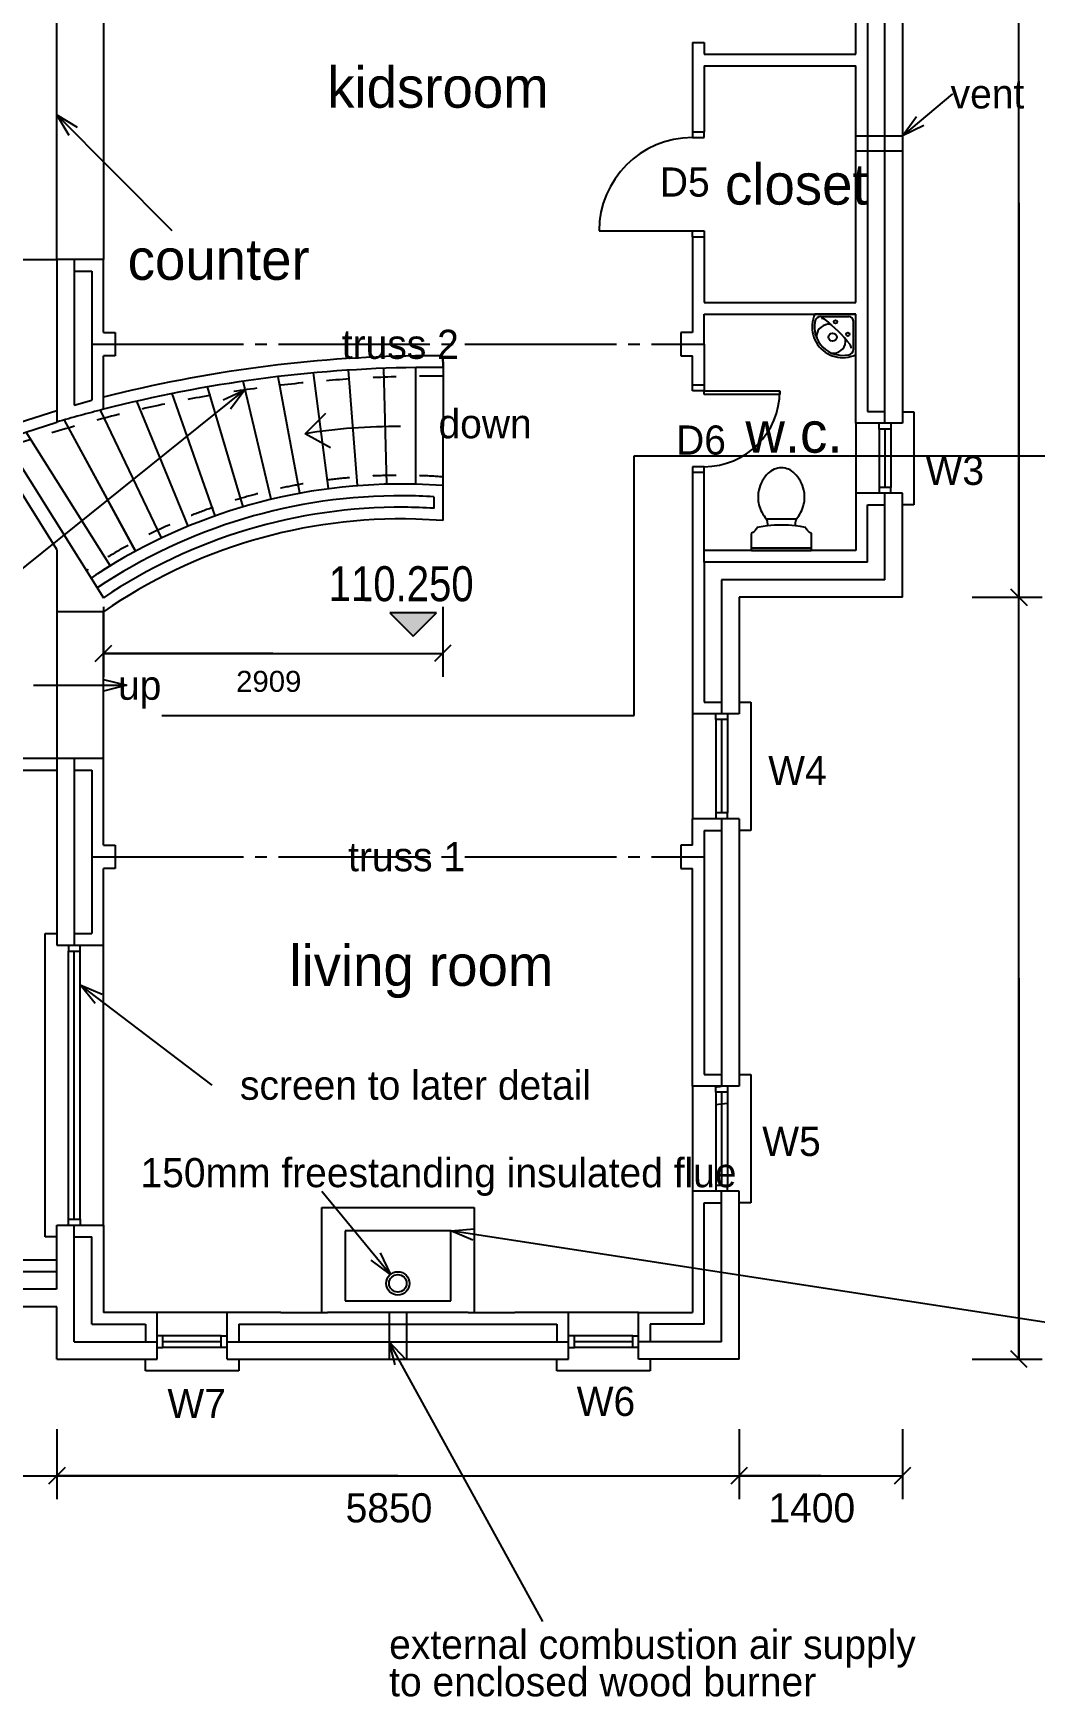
# Model space of a CAD drawing. Header units: millimetres. Extents: x -23178 to 21022, y -15251 to 18887.
# Drawn here: x 1152 to 9738, y -7604 to 6664 of the extents above; entities that cross this region are included whole.
import ezdxf

# ---------------------------------------------------------------- set-up
doc = ezdxf.new("R2010")
doc.units = ezdxf.units.MM
for name, pattern in [('BORDER', [16, 13, -1, 1, -1]), ('DOT', [16, 4, -4, 4, -4]), ('HIDDEN', [16, 2, -2, 2, -2, 2, -2, 2, -2])]:
    doc.linetypes.add(name, pattern=pattern)
for name, color, linetype, true_color in [('00_-_ELEVATIONS', 7, 'Continuous', 0xffffff), ('1', 7, 'Continuous', 0xffffff), ('NEW_GF', 7, 'Continuous', 0xffffff), ('NEW_LGF', 7, 'Continuous', 0xffffff)]:
    doc.layers.add(name, color=color, linetype=linetype, true_color=true_color)
doc.styles.add('ARIAL', font='ARIAL.TTF', dxfattribs={"height": 0.2})
doc.styles.add('ARIALN', font='ARIALN.TTF', dxfattribs={"height": 0.2})

# ---------------------------------------------------------------- blocks, each defined once
blk = doc.blocks.new('7AE7B406')
at = {"layer": '00_-_ELEVATIONS', "linetype": 'HIDDEN', "ltscale": 100}
blk.add_hatch(color=15, dxfattribs=at).paths.add_polyline_path([(781, 200), (1181, 200), (981, 0)])
at = {"layer": '00_-_ELEVATIONS', "color": 2, "linetype": 'Continuous', "ltscale": 100}
for p, q in [((781, 200), (981, 0)), ((1181, 200), (781, 200)), ((981, 0), (1181, 200))]:
    blk.add_line(p, q, dxfattribs=at)
at = {"layer": '00_-_ELEVATIONS', "color": 15, "linetype": 'HIDDEN', "ltscale": 100, "style": 'ARIALN'}
blk.add_text('110.250', height=300, rotation=359.9494, dxfattribs=at).set_placement((257, 301))
at = {"layer": '00_-_ELEVATIONS'}
blk.add_attdef('Sfb', (0, 0), '', height=1, dxfattribs=at)
blk = doc.blocks.new('34ABA738')
at = {"layer": 'NEW_GF', "color": 2, "linetype": 'Continuous', "ltscale": 100}
for p, q in [((0, 1000), (0, 100)), ((200, 950), (200, 1000)), ((300, 1000), (300, 950)), ((400, 1100), (500, 1100)), ((500, 1100), (500, 0)), ((300, 950), (200, 950)), ((250, 950), (250, 150)), ((300, 150), (200, 150)), ((200, 150), (200, 100)), ((300, 100), (300, 150)), ((500, 0), (400, 0))]:
    blk.add_line(p, q, dxfattribs=at)
at = {"layer": 'NEW_GF', "color": 1, "linetype": 'Continuous', "ltscale": 100}
for p, q in [((200, 950), (200, 150)), ((300, 950), (300, 150))]:
    blk.add_line(p, q, dxfattribs=at)
at = {"layer": 'NEW_GF'}
for tag in ['PAT_NAME', 'Group', 'Floor', 'Sfb', 'Part_Number', 'Description', 'Manufacturer', 'Quantity', 'Width', 'Width_FORMULA', 'Height', 'Symbol_Path', 'Opening_height', 'Return_type', 'TYPE', 'PREFIX', 'IDENTIFIER', 'NUMBER', 'OUTER_LEAF', 'CAVITY', 'INNER_LEAF', 'Arch_group']:
    blk.add_attdef(tag, (0, 0), '', height=1, dxfattribs=at)
blk = doc.blocks.new('0655C5DF')
at = {"layer": 'NEW_LGF', "color": 9, "linetype": 'Continuous', "ltscale": 100}
for s, p in [('D5', (10399, 10586)), ('D6', (10538, 8373)), ('W3', (12677, 8113)), ('W4', (11328, 5538)), ('W5', (11277, 2357)), ('W7', (6177, 109)), ('W6', (9686, 127))]:
    blk.add_text(s, height=250, dxfattribs=at).set_placement(p)
at = {"layer": 'NEW_LGF'}
blk.add_attdef('Sfb', (0, 0), '', height=1, dxfattribs=at)
blk = doc.blocks.new('2E713F31')
at = {"layer": 'NEW_GF', "color": 2, "linetype": 'Continuous', "ltscale": 100}
for p, q in [((0, 0), (0, 2600)), ((0, 2600), (100, 2600)), ((200, 2500), (200, 2450)), ((200, 2450), (300, 2450)), ((250, 150), (250, 2450)), ((300, 2450), (300, 2500)), ((500, 100), (500, 2500)), ((200, 100), (200, 150)), ((200, 150), (300, 150)), ((300, 150), (300, 100)), ((100, 0), (0, 0))]:
    blk.add_line(p, q, dxfattribs=at)
at = {"layer": 'NEW_GF', "color": 1, "linetype": 'Continuous', "ltscale": 100}
for p, q in [((200, 150), (200, 2450)), ((300, 150), (300, 2450))]:
    blk.add_line(p, q, dxfattribs=at)
at = {"layer": 'NEW_GF'}
for tag in ['PAT_NAME', 'Group', 'Floor', 'Sfb', 'Part_Number', 'Description', 'Manufacturer', 'Quantity', 'Width', 'Width_FORMULA', 'Height', 'Symbol_Path', 'Opening_height', 'Return_type', 'TYPE', 'PREFIX', 'IDENTIFIER', 'NUMBER', 'OUTER_LEAF', 'CAVITY', 'INNER_LEAF', 'Arch_group']:
    blk.add_attdef(tag, (0, 0), '', height=1, dxfattribs=at)
blk = doc.blocks.new('2A91B914')
at = {"layer": 'NEW_GF', "color": 4, "linetype": 'Continuous', "ltscale": 100}
for p, q in [((6360, 13300), (7635, 13300)), ((6360, 12850), (6360, 13300)), ((7635, 13300), (7635, 12900)), ((12123, 13300), (8885, 13300)), ((8885, 13300), (8885, 12900)), ((12123, 13300), (12123, 12900)), ((13610, 13300), (13023, 13300)), ((13023, 13300), (13023, 12900)), ((13610, 13300), (13610, 12359)), ((6360, 12850), (0, 12850)), ((7635, 12900), (6760, 12900)), ((6760, 11924), (6760, 12900)), ((11810, 12900), (8885, 12900)), ((11810, 12500), (11810, 12900)), ((11910, 12500), (11910, 12900)), ((11910, 12900), (12123, 12900)), ((13023, 12900), (13210, 12900)), ((13210, 12359), (13210, 12900)), ((6360, 12450), (408, 12450)), ((6360, 11924), (6360, 12450)), ((11810, 12500), (11910, 12500)), ((13610, 12359), (13210, 12359)), ((6360, 11924), (6760, 11924)), ((13610, 11759), (13210, 11759)), ((13210, 11193), (13210, 11759)), ((13610, 11759), (13610, 8028)), ((121, 11244), (517, 11304)), ((11810, 11293), (11910, 11293)), ((11810, 11293), (11810, 10528)), ((11910, 11293), (11910, 11193)), ((11910, 11193), (13210, 11193)), ((11910, 11093), (13210, 11093)), ((11910, 11093), (11910, 10528)), ((13210, 9064), (13210, 11093)), ((11810, 10528), (11910, 10528)), ((11810, 9628), (11910, 9628)), ((11810, 9628), (11810, 8805)), ((11910, 9628), (11910, 9064)), ((6360, 9433), (6360, 8037)), ((6760, 9433), (6360, 9433)), ((6760, 8805), (6760, 9433)), ((11910, 9064), (13210, 9064)), ((11910, 8964), (13210, 8964)), ((13210, 8028), (13210, 8964)), ((6760, 8805), (6860, 8805)), ((6860, 8805), (6860, 8605)), ((11810, 8805), (11710, 8805)), ((11710, 8805), (11710, 8605)), ((6760, 8147), (6760, 8605)), ((6860, 8605), (6760, 8605)), ((11710, 8605), (11810, 8605)), ((13610, 8028), (13210, 8028)), ((13610, 7428), (13210, 7428)), ((13210, 7428), (13210, 6935)), ((13610, 6535), (13610, 7428)), ((2003, 7147), (2006, 7149)), ((13210, 6935), (11910, 6935)), ((2454, 6669), (2122, 6445)), ((13610, 6535), (12210, 6535)), ((12210, 6535), (12210, 5536)), ((12210, 5536), (11810, 5536)), ((2874, 5146), (3233, 5322)), ((3314, 5153), (4260, 5153)), ((4260, 5153), (4260, 5053)), ((6360, 5153), (5164, 5153)), ((5164, 5153), (5164, 5053)), ((6760, 5153), (6360, 5153)), ((6360, 5153), (6360, 3550)), ((6760, 4410), (6760, 5153)), ((4260, 5053), (3360, 5053)), ((5164, 5053), (6360, 5053)), ((12210, 4636), (11810, 4636)), ((11810, 4410), (11810, 4636)), ((12210, 4636), (12210, 2341)), ((6760, 4410), (6860, 4410)), ((6860, 4410), (6860, 4210)), ((11810, 4410), (11710, 4410)), ((11710, 4410), (11710, 4210)), ((6760, 3550), (6760, 4210)), ((6860, 4210), (6760, 4210)), ((11710, 4210), (11810, 4210)), ((11810, 2341), (11810, 4210)), ((3785, 3976), (3405, 3852)), ((6360, 3550), (6760, 3550)), ((12210, 2341), (11810, 2341)), ((12210, 1441), (11810, 1441)), ((11810, 1441), (11810, 400)), ((12210, 0), (12210, 1441)), ((6360, 850), (6360, 1150)), ((6360, 1150), (6760, 1150)), ((6760, 1150), (6760, 400)), ((3942, 1076), (4341, 1099)), ((6360, 850), (4353, 850)), ((6360, 450), (3960, 450)), ((6360, 0), (6360, 450)), ((7221, 400), (6760, 400)), ((7221, 0), (7221, 400)), ((7821, 0), (7821, 400)), ((8282, 400), (7821, 400)), ((9888, 400), (8682, 400)), ((10749, 400), (10288, 400)), ((10749, 0), (10749, 400)), ((11349, 0), (11349, 400)), ((11349, 400), (11810, 400)), ((6360, 0), (7221, 0)), ((7821, 0), (10749, 0)), ((12210, 0), (11349, 0))]:
    blk.add_line(p, q, dxfattribs=at)
at = {"layer": 'NEW_GF', "color": 2, "linetype": 'Continuous', "ltscale": 100}
for p, q in [((6510, 13150), (7635, 13150)), ((6510, 13150), (6510, 11924)), ((7535, 13150), (7535, 13000)), ((12123, 13150), (8885, 13150)), ((8985, 13150), (8985, 13000)), ((12023, 13150), (12023, 13000)), ((13460, 13150), (13023, 13150)), ((13123, 13150), (13123, 13000)), ((13460, 12359), (13460, 13150)), ((6660, 13000), (7535, 13000)), ((6660, 13000), (6660, 12024)), ((12023, 13000), (8985, 13000)), ((13310, 13000), (13123, 13000)), ((13310, 13000), (13310, 12459)), ((2192, 12700), (151, 12700)), ((4376, 12700), (2392, 12700)), ((6360, 12700), (4576, 12700)), ((6360, 12450), (6360, 12700)), ((2192, 12550), (304, 12550)), ((4376, 12550), (2392, 12550)), ((6360, 12550), (4576, 12550)), ((13310, 12459), (13460, 12459)), ((6510, 12024), (6660, 12024)), ((13460, 8028), (13460, 11759)), ((13310, 11659), (13310, 8128)), ((13310, 11659), (13460, 11659)), ((255, 11365), (403, 11388)), ((6510, 9433), (6510, 8184)), ((6510, 9333), (6660, 9333)), ((6660, 9333), (6660, 8225)), ((6510, 8184), (6660, 8225)), ((13310, 8128), (13460, 8128)), ((13460, 6685), (13460, 7428)), ((13310, 7328), (13460, 7328)), ((13310, 6835), (13310, 7328)), ((13310, 6835), (11910, 6835)), ((11910, 6835), (11910, 5636)), ((2190, 6612), (2314, 6697)), ((13460, 6685), (12060, 6685)), ((12060, 6685), (12060, 5536)), ((11910, 5636), (12060, 5636)), ((3052, 5122), (3187, 5188)), ((6510, 5153), (6510, 3550)), ((6510, 5053), (6660, 5053)), ((6660, 5053), (6660, 3650)), ((12060, 4636), (12060, 2341)), ((11910, 4536), (12060, 4536)), ((11910, 4536), (11910, 2441)), ((3515, 3993), (3657, 4042)), ((6510, 3650), (6660, 3650)), ((11910, 2441), (12060, 2441)), ((12060, 150), (12060, 1441)), ((11910, 1341), (12060, 1341)), ((11910, 300), (11910, 1341)), ((6510, 150), (6510, 1150)), ((6510, 1050), (6660, 1050)), ((6660, 300), (6660, 1050)), ((4097, 985), (4247, 992)), ((6359, 750), (4256, 750)), ((6359, 850), (6359, 600)), ((6359, 600), (4109, 600)), ((6660, 300), (7121, 300)), ((7121, 300), (7121, 150)), ((7921, 300), (7921, 150)), ((7921, 300), (10649, 300)), ((10649, 300), (10649, 150)), ((11449, 300), (11449, 150)), ((11910, 300), (11449, 300)), ((6510, 150), (7221, 150)), ((7821, 150), (10749, 150)), ((12060, 150), (11349, 150))]:
    blk.add_line(p, q, dxfattribs=at)
at = {"layer": 'NEW_GF', "color": 4, "linetype": 'Continuous', "ltscale": 100}
for centre, radius, start, end in [((10696, 12850), 10696, 179.9982, 188.6358), ((10696, 12850), 10696, 179.9982, 188.6358), ((10696, 12850), 10296, 182.2246, 188.6358), ((10696, 12850), 10296, 182.2246, 188.6358), ((9601, -2902), 11409, 104.4192, 106.5036), ((9601, -2902), 11409, 104.4192, 106.5036), ((10696, 12850), 10296, 213.2644, 215.4241), ((10696, 12850), 10296, 213.2644, 215.4241), ((10696, 12850), 10696, 213.2644, 215.4241), ((10696, 12850), 10696, 213.2644, 215.4241), ((-6736, 450), 11096, 34.087, 35.4241), ((-6736, 450), 11096, 34.087, 35.4241), ((-6736, 450), 10696, 34.6227, 35.4241), ((-6736, 450), 10696, 34.6227, 35.4241), ((-6736, 450), 11096, 25.0749, 26.0425), ((-6736, 450), 11096, 25.0749, 26.0425), ((-6736, 450), 10696, 18.5443, 26.0425), ((-6736, 450), 10696, 18.5443, 26.0425), ((-6736, 450), 11096, 18.5274, 24.5062), ((-6736, 450), 11096, 18.5274, 24.5062), ((-6736, 450), 10696, 359.9982, 3.3536), ((-6736, 450), 10696, 359.9982, 3.3536), ((-6736, 450), 11096, 2.0641, 3.3536), ((-6736, 450), 11096, 2.0641, 3.3536)]:
    blk.add_arc(centre, radius, start, end, dxfattribs=at)
at = {"layer": 'NEW_GF', "color": 2, "linetype": 'Continuous', "ltscale": 100}
for centre, radius, start, end in [((10696, 12850), 10546, 180.8131, 188.6358), ((10696, 12850), 10546, 180.8131, 188.6358), ((10696, 12850), 10396, 181.6517, 188.0847), ((10696, 12850), 10396, 181.6517, 188.0847), ((10696, 12850), 10546, 213.2644, 215.4241), ((10696, 12850), 10546, 213.2644, 215.4241), ((10696, 12850), 10396, 213.8155, 215.4241), ((10696, 12850), 10396, 213.8155, 215.4241), ((-6736, 450), 10846, 34.087, 35.4241), ((-6736, 450), 10846, 34.087, 35.4241), ((-6736, 450), 10996, 34.6153, 35.4241), ((-6736, 450), 10996, 34.6153, 35.4241), ((-6736, 450), 10846, 18.5443, 26.0425), ((-6736, 450), 10846, 18.5443, 26.0425), ((-6736, 450), 10996, 19.0662, 25.5214), ((-6736, 450), 10996, 19.0662, 25.5214), ((-6736, 450), 10846, 0.7906, 3.3536), ((-6736, 450), 10846, 0.7906, 3.3536), ((-6736, 450), 10996, 1.5616, 2.8253), ((-6736, 450), 10996, 1.5616, 2.8253)]:
    blk.add_arc(centre, radius, start, end, dxfattribs=at)
at = {"layer": 'NEW_GF'}
blk.add_attdef('Sfb', (0, 0), '', height=1, dxfattribs=at)
blk = doc.blocks.new('054EFEA0')
at = {"layer": 'NEW_GF', "color": 9, "linetype": 'BORDER', "ltscale": 100}
for p, q in [((0, 4396), (5250, 4396)), ((0, 0), (5250, 0))]:
    blk.add_line(p, q, dxfattribs=at)
blk = doc.blocks.new('3F1EC493')
at = {"layer": 'NEW_GF', "color": 2, "linetype": 'Continuous', "ltscale": 100}
for p, q in [((0, 1000), (0, 100)), ((200, 950), (200, 1000)), ((300, 1000), (300, 950)), ((400, 1100), (500, 1100)), ((500, 1100), (500, 0)), ((300, 950), (200, 950)), ((250, 950), (250, 150)), ((300, 150), (200, 150)), ((200, 150), (200, 100)), ((300, 100), (300, 150)), ((500, 0), (400, 0))]:
    blk.add_line(p, q, dxfattribs=at)
at = {"layer": 'NEW_GF', "color": 1, "linetype": 'Continuous', "ltscale": 100}
for p, q in [((200, 950), (200, 150)), ((300, 950), (300, 150))]:
    blk.add_line(p, q, dxfattribs=at)
at = {"layer": 'NEW_GF'}
for tag in ['PAT_NAME', 'Group', 'Floor', 'Sfb', 'Part_Number', 'Description', 'Manufacturer', 'Quantity', 'Width', 'Width_FORMULA', 'Height', 'Symbol_Path', 'Opening_height', 'Return_type', 'TYPE', 'PREFIX', 'IDENTIFIER', 'NUMBER', 'OUTER_LEAF', 'CAVITY', 'INNER_LEAF', 'Arch_group']:
    blk.add_attdef(tag, (0, 0), '', height=1, dxfattribs=at)
blk = doc.blocks.new('BFBE11B0')
at = {"layer": 'NEW_GF', "color": 2, "linetype": 'Continuous', "ltscale": 100}
for p, q in [((0, 0), (0, 2491)), ((400, 2491), (400, 0))]:
    blk.add_line(p, q, dxfattribs=at)
at = {"layer": 'NEW_GF'}
blk.add_attdef('Sfb', (0, 0), '', height=1, dxfattribs=at)
blk = doc.blocks.new('E5ACA3D3')
at = {"layer": 'NEW_LGF', "color": 1, "linetype": 'DOT', "ltscale": 100}
for p, q in [((30842, 20938), (31242, 20938)), ((31242, 20938), (31242, 20808)), ((31242, 20808), (30842, 20808))]:
    blk.add_line(p, q, dxfattribs=at)
at = {"layer": 'NEW_LGF', "color": 1, "linetype": 'Continuous', "ltscale": 100}
for p, q in [((22746, 16462), (25606, 18760)), ((34139, 10505), (27370, 11546)), ((28161, 8196), (26842, 10596))]:
    blk.add_line(p, q, dxfattribs=at)
at = {"layer": 'NEW_LGF', "color": 2, "linetype": 'Continuous', "ltscale": 100}
blk.add_line((23792, 16227), (24592, 16227), dxfattribs=at)
at = {"layer": 'NEW_LGF', "color": 1, "linetype": 'HIDDEN', "ltscale": 100}
for centre, radius, start, end in [((27233, 7543), 11334, 89.6434, 108.7887), ((27233, 7543), 11334, 89.6434, 108.7887), ((26942, 13172), 4855, 85.7552, 123.7229), ((26942, 13172), 4855, 85.7552, 123.7229)]:
    blk.add_arc(centre, radius, start, end, dxfattribs=at)
at = {"layer": 'NEW_LGF', "color": 15, "linetype": 'Continuous', "ltscale": 100}
for s, p in [('external combustion air supply', (26842, 7875)), ('to enclosed wood burner', (26842, 7554))]:
    blk.add_text(s, height=250, dxfattribs=at).set_placement(p)
at = {"layer": 'NEW_LGF'}
blk.add_attdef('Sfb', (0, 0), '', height=1, dxfattribs=at)
blk = doc.blocks.new('C8006167')
at = {"layer": 'NEW_GF', "color": 2, "linetype": 'Continuous', "ltscale": 100}
for p, q in [((22335, 7935), (22335, 14700)), ((22335, 11318), (22335, 14700)), ((22335, 11318), (22335, 7935)), ((21935, 7935), (22535, 7935)), ((21935, 7935), (22535, 7935)), ((22335, 1400), (22335, 7935)), ((22335, 4668), (22335, 7935)), ((22335, 4668), (22335, 1400)), ((21935, 1400), (22535, 1400)), ((14085, 800), (14085, 200)), ((14085, 800), (14085, 200)), ((19935, 800), (19935, 200)), ((19935, 800), (19935, 200)), ((21335, 800), (21335, 200)), ((11685, 400), (14085, 400)), ((12885, 400), (14085, 400)), ((17010, 400), (14085, 400)), ((14085, 400), (19935, 400)), ((17010, 400), (19935, 400)), ((20635, 400), (19935, 400)), ((19935, 400), (21335, 400)), ((20635, 400), (21335, 400))]:
    blk.add_line(p, q, dxfattribs=at)
at = {"layer": 'NEW_GF', "color": 4, "linetype": 'Continuous', "ltscale": 100}
for p, q in [((22264, 8006), (22406, 7864)), ((22406, 7864), (22264, 8006)), ((22406, 1329), (22264, 1471)), ((14156, 471), (14014, 329)), ((20006, 471), (19864, 329)), ((21406, 471), (21264, 329))]:
    blk.add_line(p, q, dxfattribs=at)
at = {"layer": 'NEW_GF', "color": 3, "linetype": 'Continuous', "ltscale": 100}
for s, p in [('5850', (16562, 0)), ('1400', (20187, 0))]:
    blk.add_text(s, height=250, dxfattribs=at).set_placement(p)
at = {"layer": 'NEW_GF'}
blk.add_attdef('Sfb', (0, 0), '', height=1, dxfattribs=at)
blk = doc.blocks.new('ANGLO2')
at = {"layer": 'NEW_GF', "color": 1, "linetype": 'Continuous', "ltscale": 100}
for p, q in [((1, 286), (0, 263)), ((4, 309), (1, 286)), ((9, 331), (4, 309)), ((16, 353), (9, 331)), ((24, 374), (16, 353)), ((374, 374), (24, 374)), ((74, 354), (314, 354)), ((354, 74), (354, 314)), ((374, 24), (374, 374)), ((0, 263), (1, 240)), ((1, 240), (4, 217)), ((4, 217), (9, 195)), ((9, 195), (16, 173)), ((16, 173), (25, 152)), ((25, 152), (35, 132)), ((35, 132), (48, 112)), ((48, 112), (62, 94)), ((62, 94), (77, 77)), ((77, 77), (94, 62)), ((94, 62), (112, 48)), ((112, 48), (132, 35)), ((132, 35), (152, 25)), ((152, 25), (173, 16)), ((173, 16), (195, 9)), ((195, 9), (217, 4)), ((217, 4), (240, 1)), ((240, 1), (263, 0)), ((263, 0), (286, 1)), ((286, 1), (309, 4)), ((309, 4), (331, 9)), ((331, 9), (353, 16)), ((353, 16), (374, 24))]:
    blk.add_line(p, q, dxfattribs=at)
for centre, radius in [((201, 307), 15), ((176, 176), 35), ((307, 201), 15)]:
    blk.add_circle(centre, radius, dxfattribs=at)
for centre, radius, start, end in [((264, 264), 244, 167.9472, 282.0555), ((264, 264), 244, 167.9472, 282.0555), ((74, 304), 50, 90, 167.9538), ((74, 304), 50, 90, 167.9538), ((146, 181), 107, 95.951, 187.3592), ((146, 181), 107, 95.951, 187.3592), ((89, 295), 40, 51.1547, 100.6711), ((89, 295), 40, 51.1547, 100.6711), ((-770, -770), 1408, 38.8646, 51.1373), ((-770, -770), 1408, 38.8646, 51.1373), ((140, 238), 50, 47.9117, 95.962), ((140, 238), 50, 47.9117, 95.962), ((201, 307), 15, 0, 0), ((314, 314), 40, 0, 90), ((314, 314), 40, 0, 90), ((176, 176), 35, 0, 0), ((238, 140), 50, 354.0379, 42.0882), ((238, 140), 50, 354.0379, 42.0882), ((307, 201), 15, 0, 0), ((181, 146), 107, 262.6408, 354.0636), ((181, 146), 107, 262.6408, 354.0636), ((304, 74), 50, 282.0462, 0), ((304, 74), 50, 282.0462, 0), ((295, 89), 40, 349.329, 38.9102), ((295, 89), 40, 349.329, 38.9102)]:
    blk.add_arc(centre, radius, start, end, dxfattribs=at)
at = {"layer": 'NEW_GF'}
for tag in ['PAT_NAME', 'Sfb', 'Part_Number', 'Quantity', 'Symbol_Description']:
    blk.add_attdef(tag, (0, 0), '', height=1, dxfattribs=at)
blk = doc.blocks.new('15230a2t')
at = {"layer": 'NEW_GF', "color": 1, "linetype": 'Continuous', "ltscale": 100}
for p, q in [((85, 578), (77, 559)), ((94, 597), (85, 578)), ((105, 614), (94, 597)), ((117, 631), (105, 614)), ((131, 649), (117, 631)), ((146, 665), (131, 649)), ((156, 673), (146, 665)), ((168, 682), (156, 673)), ((181, 691), (168, 682)), ((197, 698), (181, 691)), ((211, 703), (197, 698)), ((227, 707), (211, 703)), ((241, 709), (227, 707)), ((257, 710), (241, 709)), ((273, 709), (257, 710)), ((289, 707), (273, 709)), ((304, 703), (289, 707)), ((319, 698), (304, 703)), ((332, 692), (319, 698)), ((345, 684), (332, 692)), ((358, 674), (345, 684)), ((370, 663), (358, 674)), ((385, 648), (370, 663)), ((398, 631), (385, 648)), ((411, 613), (398, 631)), ((421, 597), (411, 613)), ((430, 578), (421, 597)), ((439, 559), (430, 578)), ((59, 492), (58, 478)), ((58, 478), (58, 465)), ((58, 465), (58, 452)), ((58, 452), (59, 437)), ((62, 506), (59, 492)), ((59, 437), (60, 424)), ((64, 519), (62, 506)), ((70, 539), (64, 519)), ((77, 559), (70, 539)), ((445, 539), (439, 559)), ((451, 519), (445, 539)), ((453, 507), (451, 519)), ((456, 492), (453, 507)), ((455, 424), (457, 438)), ((457, 480), (456, 492)), ((457, 466), (457, 480)), ((457, 452), (457, 466)), ((457, 438), (457, 452)), ((60, 424), (62, 410)), ((62, 410), (66, 394)), ((66, 394), (71, 376)), ((71, 376), (76, 361)), ((76, 361), (83, 345)), ((83, 345), (91, 329)), ((91, 329), (99, 314)), ((99, 314), (109, 298)), ((109, 298), (119, 285)), ((396, 285), (407, 300)), ((407, 300), (416, 314)), ((416, 314), (424, 329)), ((424, 329), (432, 344)), ((432, 344), (439, 362)), ((439, 362), (445, 378)), ((445, 378), (449, 393)), ((449, 393), (453, 410)), ((453, 410), (455, 424)), ((1, 150), (0, 148)), ((0, 148), (0, 147)), ((0, 147), (0, 5)), ((3, 151), (1, 150)), ((14, 157), (3, 151)), ((25, 165), (14, 157)), ((33, 174), (25, 165)), ((41, 185), (33, 174)), ((47, 197), (41, 185)), ((49, 200), (47, 199)), ((47, 199), (47, 197)), ((50, 200), (49, 200)), ((118, 211), (50, 200)), ((138, 213), (118, 211)), ((119, 285), (126, 275)), ((126, 275), (131, 264)), ((387, 270), (128, 270)), ((131, 264), (135, 252)), ((135, 252), (137, 242)), ((137, 242), (138, 230)), ((138, 230), (138, 213)), ((378, 241), (381, 254)), ((378, 229), (378, 241)), ((378, 213), (378, 229)), ((423, 207), (378, 213)), ((381, 254), (384, 265)), ((384, 265), (390, 276)), ((390, 276), (396, 285)), ((465, 200), (423, 207)), ((466, 200), (465, 200)), ((467, 199), (466, 200)), ((468, 197), (467, 199)), ((474, 185), (468, 197)), ((482, 174), (474, 185)), ((490, 165), (482, 174)), ((500, 157), (490, 165)), ((513, 151), (500, 157)), ((514, 150), (513, 151)), ((515, 149), (514, 150)), ((515, 146), (515, 149)), ((515, 5), (515, 146)), ((0, 5), (0, 5)), ((0, 5), (0, 4)), ((0, 4), (0, 4)), ((0, 4), (0, 3)), ((0, 3), (0, 3)), ((0, 3), (1, 3)), ((1, 3), (1, 2)), ((1, 2), (1, 2)), ((1, 2), (1, 1)), ((1, 1), (2, 1)), ((2, 1), (2, 1)), ((2, 1), (3, 1)), ((3, 1), (3, 0)), ((3, 0), (3, 0)), ((3, 0), (4, 0)), ((4, 0), (4, 0)), ((4, 0), (5, 0)), ((5, 0), (5, 0)), ((5, 0), (510, 0)), ((506, 20), (8, 20)), ((510, 0), (510, 0)), ((510, 0), (511, 0)), ((511, 0), (511, 0)), ((511, 0), (512, 0)), ((512, 0), (512, 1)), ((512, 1), (513, 1)), ((512, 0), (512, 0)), ((513, 1), (513, 1)), ((513, 1), (514, 1)), ((514, 2), (514, 3)), ((514, 3), (515, 3)), ((514, 1), (514, 2)), ((514, 2), (514, 2)), ((515, 4), (515, 5)), ((515, 5), (515, 5)), ((515, 3), (515, 4)), ((515, 4), (515, 4)), ((515, 3), (515, 3))]:
    blk.add_line(p, q, dxfattribs=at)
blk.add_arc((258, -879), 1099, 83.7323, 96.2677, dxfattribs=at)
blk.add_arc((258, -879), 1099, 83.7323, 96.2677, dxfattribs=at)
at = {"layer": 'NEW_GF'}
for tag in ['PAT_NAME', 'Group', 'Part_Number', 'Description', 'Manufacturer', 'Symbol_Description']:
    blk.add_attdef(tag, (0, 0), '', height=1, dxfattribs=at)
blk = doc.blocks.new('398202AD')
at = {"layer": '1', "color": 2, "linetype": 'DOT', "ltscale": 100}
for p, q in [((0, 9642), (0, 9242)), ((150, 9642), (150, 9242))]:
    blk.add_line(p, q, dxfattribs=at)
blk = doc.blocks.new('3F5427AB')
at = {"layer": 'NEW_GF', "color": 2, "linetype": 'Continuous', "ltscale": 100}
for p, q in [((400, 800), (500, 800)), ((500, 800), (500, 0)), ((0, 700), (0, 100)), ((200, 650), (200, 700)), ((300, 650), (200, 650)), ((250, 650), (250, 150)), ((300, 700), (300, 650)), ((300, 150), (200, 150)), ((200, 150), (200, 100)), ((300, 100), (300, 150)), ((500, 0), (400, 0))]:
    blk.add_line(p, q, dxfattribs=at)
at = {"layer": 'NEW_GF', "color": 1, "linetype": 'Continuous', "ltscale": 100}
for p, q in [((200, 650), (200, 150)), ((300, 650), (300, 150))]:
    blk.add_line(p, q, dxfattribs=at)
at = {"layer": 'NEW_GF'}
for tag in ['PAT_NAME', 'Group', 'Floor', 'Sfb', 'Part_Number', 'Description', 'Manufacturer', 'Quantity', 'Width', 'Width_FORMULA', 'Height', 'Symbol_Path', 'Opening_height', 'Return_type', 'TYPE', 'PREFIX', 'IDENTIFIER', 'NUMBER', 'OUTER_LEAF', 'CAVITY', 'INNER_LEAF', 'Arch_group']:
    blk.add_attdef(tag, (0, 0), '', height=1, dxfattribs=at)
blk = doc.blocks.new('2E2B626B')
at = {"layer": 'NEW_GF', "color": 2, "linetype": 'Continuous', "ltscale": 100}
for p, q in [((800, 900), (800, 850)), ((900, 850), (900, 900)), ((800, 850), (900, 850)), ((800, 0), (800, 50)), ((800, 50), (900, 50)), ((900, 50), (900, 0))]:
    blk.add_line(p, q, dxfattribs=at)
at = {"layer": 'NEW_GF', "color": 4, "linetype": 'Continuous', "ltscale": 100}
blk.add_line((0, 50), (800, 50), dxfattribs=at)
at = {"layer": 'NEW_GF', "color": 2, "linetype": 'Continuous', "ltscale": 100}
blk.add_arc((800, 50), 800, 90, 180, dxfattribs=at)
blk.add_arc((800, 50), 800, 90, 180, dxfattribs=at)
at = {"layer": 'NEW_GF'}
for tag in ['PAT_NAME', 'Group', 'Floor', 'Sfb', 'Part_Number', 'Description', 'Manufacturer', 'Quantity', 'Width', 'Width_FORMULA', 'Height', 'Symbol_Path', 'Opening_height', 'Ht1', 'Return_type', 'TYPE', 'PREFIX', 'IDENTIFIER', 'SOLID_PEN', 'OUTER_LEAF', 'CAVITY', 'INNER_LEAF', 'CAVITY_PEN', 'REVEAL', 'GABLE_ANG', 'GABLE_LEN', 'Arch_group']:
    blk.add_attdef(tag, (0, 0), '', height=1, dxfattribs=at)
blk = doc.blocks.new('B4FA7057')
at = {"layer": 'NEW_GF', "color": 1, "linetype": 'Continuous', "ltscale": 100}
for p, q in [((22607, 11478), (22177, 11118)), ((15916, 10303), (14927, 11298)), ((18239, 9131), (18236, 8118)), ((16261, 2975), (15127, 3836)), ((17199, 2066), (17788, 1352))]:
    blk.add_line(p, q, dxfattribs=at)
at = {"layer": 'NEW_GF', "color": 4, "linetype": 'Continuous', "ltscale": 100}
blk.add_line((20477, 9330), (20477, 9589), dxfattribs=at)
at = {"layer": 'NEW_GF', "color": 2, "linetype": 'Continuous', "ltscale": 100}
for p, q in [((18236, 9231), (18239, 9131)), ((18239, 9131), (18236, 9231)), ((18236, 8118), (18006, 8130)), ((18161, 8023), (18161, 7923)), ((18236, 8118), (18236, 7818)), ((18236, 8018), (18236, 7918)), ((18236, 7818), (18006, 7830))]:
    blk.add_line(p, q, dxfattribs=at)
at = {"layer": 'NEW_GF', "color": 1, "linetype": 'Continuous', "ltscale": 100}
blk.add_circle((17852, 1275), 75, dxfattribs=at)
at = {"layer": 'NEW_GF', "color": 2, "linetype": 'Continuous', "ltscale": 100}
for centre, radius, start, end in [((18168, -2277), 11509, 89.6624, 90.8155), ((18168, -2277), 11509, 89.6624, 90.8155), ((18168, -2277), 11409, 89.6446, 90.8145), ((18168, -2277), 11409, 89.6446, 90.8145), ((17877, 3351), 4680, 86.5192, 89.643), ((17877, 3351), 4680, 86.5192, 89.643), ((17878, 3352), 4580, 86.4583, 89.6503), ((17878, 3352), 4580, 86.4583, 89.6503)]:
    blk.add_arc(centre, radius, start, end, dxfattribs=at)
at = {"layer": 'NEW_GF', "color": 1, "linetype": 'Continuous', "ltscale": 100}
blk.add_arc((17852, 1275), 75, 0, 0, dxfattribs=at)
at = {"layer": 'NEW_GF', "color": 15, "linetype": 'Continuous', "ltscale": 100}
for s, height, p in [('kidsroom', 350, (17246, 11359)), ('vent', 250, (22591, 11353)), ('closet', 350, (20657, 10528)), ('counter', 350, (15535, 9883)), ('truss 2', 250, (17371, 9205)), ('down', 250, (18200, 8524)), ('w.c.', 350, (20832, 8400)), ('up', 250, (15452, 6281)), ('truss 1', 250, (17425, 4810)), ('living room', 350, (16922, 3827)), ('screen to later detail', 250, (16498, 2850)), ('150mm freestanding insulated flue', 250, (15645, 2100))]:
    blk.add_text(s, height=height, dxfattribs=at).set_placement(p)
blk = doc.blocks.new('1263FEBB')
at = {"layer": 'NEW_GF', "color": 3, "linetype": 'Continuous', "ltscale": 100}
blk.add_arc((760, -4682), 4743, 89.3012, 99.2228, dxfattribs=at)
blk.add_arc((760, -4682), 4743, 89.3012, 99.2228, dxfattribs=at)
blk = doc.blocks.new('316456DA')
at = {"layer": 'NEW_GF', "color": 1, "linetype": 'Continuous', "ltscale": 100}
for p, q in [((20558, 0), (20558, 2225)), ((20558, 2225), (26108, 2225)), ((16508, 0), (20558, 0))]:
    blk.add_line(p, q, dxfattribs=at)
at = {"layer": 'NEW_GF'}
blk.add_attdef('Sfb', (0, 0), '', height=1, dxfattribs=at)
blk = doc.blocks.new('0A195876')
at = {"layer": 'NEW_GF', "color": 2, "linetype": 'Continuous', "ltscale": 100}
for p, q in [((700, 500), (100, 500)), ((150, 300), (100, 300)), ((150, 200), (150, 300)), ((650, 200), (650, 300)), ((650, 300), (700, 300)), ((100, 200), (150, 200)), ((650, 250), (150, 250)), ((700, 200), (650, 200)), ((0, 0), (0, 100)), ((800, 100), (800, 0)), ((800, 0), (0, 0))]:
    blk.add_line(p, q, dxfattribs=at)
at = {"layer": 'NEW_GF', "color": 1, "linetype": 'Continuous', "ltscale": 100}
for p, q in [((650, 300), (150, 300)), ((650, 200), (150, 200))]:
    blk.add_line(p, q, dxfattribs=at)
at = {"layer": 'NEW_GF'}
for tag in ['PAT_NAME', 'Group', 'Floor', 'Sfb', 'Part_Number', 'Description', 'Manufacturer', 'Quantity', 'Width', 'Width_FORMULA', 'Height', 'Symbol_Path', 'Opening_height', 'Return_type', 'TYPE', 'PREFIX', 'IDENTIFIER', 'NUMBER', 'OUTER_LEAF', 'CAVITY', 'INNER_LEAF', 'Arch_group']:
    blk.add_attdef(tag, (0, 0), '', height=1, dxfattribs=at)
blk = doc.blocks.new('A3BB07DA')
at = {"layer": 'NEW_GF', "color": 2, "linetype": 'Continuous', "ltscale": 100}
for p, q in [((906, 600), (0, 600)), ((0, 600), (0, 0)), ((906, 0), (906, 600)), ((0, 0), (906, 0))]:
    blk.add_line(p, q, dxfattribs=at)
blk.add_circle((453, 150), 100, dxfattribs=at)
blk.add_arc((453, 150), 100, 0, 0, dxfattribs=at)
at = {"layer": 'NEW_GF'}
blk.add_attdef('Sfb', (0, 0), '', height=1, dxfattribs=at)
blk = doc.blocks.new('D232D478')
at = {"layer": 'NEW_GF', "color": 3, "linetype": 'Continuous', "ltscale": 100}
for p, q in [((0, 121), (177, 297)), ((219, 0), (0, 121))]:
    blk.add_line(p, q, dxfattribs=at)
blk = doc.blocks.new('BC88C677')
at = {"layer": 'NEW_GF', "color": 1, "linetype": 'Continuous', "ltscale": 100}
for p, q in [((2330, 2314), (2201, 3306)), ((2579, 2340), (2502, 3330)), ((2829, 2352), (2804, 3345)), ((3079, 2352), (3079, 3353)), ((1597, 2159), (1294, 3186)), ((1839, 2223), (1597, 3235)), ((2083, 2275), (1899, 3274)), ((683, 3063), (1125, 1992)), ((1359, 2082), (989, 3129)), ((897, 1891), (375, 2988)), ((674, 1777), (100, 2838))]:
    blk.add_line(p, q, dxfattribs=at)
at = {"layer": 'NEW_GF', "color": 2, "linetype": 'Continuous', "ltscale": 100}
for p, q in [((400, 1257), (0, 1257)), ((0, 1257), (0, 0)), ((400, 0), (400, 1257))]:
    blk.add_line(p, q, dxfattribs=at)
for centre, radius, start, end in [((3241, -8055), 11509, 90.8155, 104.2913), ((3241, -8055), 11509, 90.8155, 104.2913), ((3241, -8055), 11409, 90.8145, 104.4192), ((3241, -8055), 11409, 90.8145, 104.4192), ((2950, -2427), 4780, 88.4517, 122.9431), ((2950, -2427), 4780, 88.4517, 122.9431), ((2950, -2427), 4680, 89.643, 123.7884), ((2950, -2427), 4680, 89.643, 123.7884), ((2951, -2426), 4580, 89.6503, 123.8416), ((2951, -2426), 4580, 89.6503, 123.8416), ((2951, -2426), 4480, 88.348, 124.7035), ((2951, -2426), 4480, 88.348, 124.7035)]:
    blk.add_arc(centre, radius, start, end, dxfattribs=at)
at = {"layer": 'NEW_GF'}
blk.add_attdef('Sfb', (0, 0), '', height=1, dxfattribs=at)
blk = doc.blocks.new('481800DA')
at = {"layer": 'NEW_GF', "color": 2, "linetype": 'Continuous', "ltscale": 100}
for p, q in [((700, 500), (100, 500)), ((150, 300), (100, 300)), ((150, 200), (150, 300)), ((650, 200), (650, 300)), ((650, 300), (700, 300)), ((100, 200), (150, 200)), ((650, 250), (150, 250)), ((700, 200), (650, 200)), ((0, 0), (0, 100)), ((800, 100), (800, 0)), ((800, 0), (0, 0))]:
    blk.add_line(p, q, dxfattribs=at)
at = {"layer": 'NEW_GF', "color": 1, "linetype": 'Continuous', "ltscale": 100}
for p, q in [((650, 300), (150, 300)), ((650, 200), (150, 200))]:
    blk.add_line(p, q, dxfattribs=at)
at = {"layer": 'NEW_GF'}
for tag in ['PAT_NAME', 'Group', 'Floor', 'Sfb', 'Part_Number', 'Description', 'Manufacturer', 'Quantity', 'Width', 'Width_FORMULA', 'Height', 'Symbol_Path', 'Opening_height', 'Return_type', 'TYPE', 'PREFIX', 'IDENTIFIER', 'NUMBER', 'OUTER_LEAF', 'CAVITY', 'INNER_LEAF', 'Arch_group']:
    blk.add_attdef(tag, (0, 0), '', height=1, dxfattribs=at)
blk = doc.blocks.new('11818E23')
at = {"layer": 'NEW_LGF', "color": 2, "linetype": 'Continuous', "ltscale": 100}
for p, q in [((0, 100), (200, 50)), ((200, 50), (0, 0))]:
    blk.add_line(p, q, dxfattribs=at)
at = {"layer": 'NEW_LGF'}
blk.add_attdef('Sfb', (0, 0), '', height=1, dxfattribs=at)
blk = doc.blocks.new('21F32D17')
at = {"layer": '1', "color": 2, "linetype": 'Continuous', "ltscale": 100}
for p, q in [((0, 3897), (600, 3897)), ((0, 3356), (0, 2410)), ((0, 2410), (600, 2600)), ((150, 2356), (600, 2500)), ((0, 2410), (0, 2410)), ((0, 2370), (0, 2410)), ((600, 1409), (0, 2370)), ((150, 2356), (1000, 994)), ((120, 2103), (121, 2101)), ((600, 1409), (600, 873))]:
    blk.add_line(p, q, dxfattribs=at)
at = {"layer": '1', "color": 4, "linetype": 'Continuous', "ltscale": 100}
for p, q in [((6150, 3169), (6150, 2819)), ((6050, 2819), (6050, 3069)), ((6150, 2819), (6050, 2819)), ((6150, 2069), (6050, 2069)), ((6050, 2069), (6050, 0)), ((6150, 1299), (6150, 2069))]:
    blk.add_line(p, q, dxfattribs=at)
at = {"layer": '1', "color": 1, "linetype": 'Continuous', "ltscale": 100}
for p, q in [((665, 2519), (1274, 1394)), ((334, 2418), (1057, 1269))]:
    blk.add_line(p, q, dxfattribs=at)
at = {"layer": '1', "color": 2, "linetype": 'Continuous', "ltscale": 100}
blk.add_arc((3550, -2810), 4780, 121.4259, 123.7504, dxfattribs=at)
blk.add_arc((3550, -2810), 4780, 121.4259, 123.7504, dxfattribs=at)
blk = doc.blocks.new('4294FA8E')
at = {"layer": '1', "color": 2, "linetype": 'Continuous', "ltscale": 100}
for p, q in [((0, 730), (0, 130)), ((2909, 730), (2909, 130)), ((1454, 330), (0, 330)), ((0, 330), (2909, 330)), ((1454, 330), (2909, 330))]:
    blk.add_line(p, q, dxfattribs=at)
at = {"layer": '1', "color": 4, "linetype": 'Continuous', "ltscale": 100}
for p, q in [((-71, 259), (71, 401)), ((2979, 401), (2838, 259))]:
    blk.add_line(p, q, dxfattribs=at)
at = {"layer": '1', "color": 3, "linetype": 'Continuous', "ltscale": 100, "style": 'ARIAL'}
blk.add_text('2909', height=180, dxfattribs=at).set_placement((1138, 0))
blk = doc.blocks.new('769D7A17')
at = {"layer": '1', "color": 3, "linetype": 'Continuous', "ltscale": 100}
for p, q in [((0, 700), (0, 750)), ((100, 750), (100, 700)), ((100, 700), (0, 700)), ((100, 50), (0, 50)), ((0, 50), (0, 0)), ((100, 0), (100, 50))]:
    blk.add_line(p, q, dxfattribs=at)
at = {"layer": '1', "color": 2, "linetype": 'Continuous', "ltscale": 100}
for p, q in [((100, 700), (750, 700)), ((100, 668), (100, 700)), ((750, 668), (100, 668)), ((750, 700), (750, 668))]:
    blk.add_line(p, q, dxfattribs=at)
at = {"layer": '1', "color": 1, "linetype": 'Continuous', "ltscale": 100}
blk.add_arc((100, 700), 650, 270, 0, dxfattribs=at)
blk.add_arc((100, 700), 650, 270, 0, dxfattribs=at)
at = {"layer": '1'}
for tag in ['PAT_NAME', 'Floor', 'Part_Number', 'Description', 'Manufacturer', 'Quantity', 'Width', 'Width_FORMULA', 'Symbol_Path', 'Opening_height', 'TYPE', 'Arch_group', 'Group', 'Sfb', 'Height', 'PREFIX', 'IDENTIFIER', 'SOLID_PEN', 'CAVITY_PEN', 'OUTER_LEAF', 'CAVITY', 'INNER_LEAF', 'REVEAL', 'GABLE_ANG', 'GABLE_LEN', 'Return_type']:
    blk.add_attdef(tag, (0, 0), '', height=1, dxfattribs=at)
blk = doc.blocks.new('6581C459')
at = {"layer": '1', "color": 1, "linetype": 'Continuous', "ltscale": 100}
for p, q in [((350, 0), (350, 900)), ((350, 900), (1656, 900)), ((1656, 900), (1656, 0))]:
    blk.add_line(p, q, dxfattribs=at)
at = {"layer": '1', "color": 4, "linetype": 'Continuous', "ltscale": 100}
for p, q in [((0, 0), (400, 0)), ((1606, 0), (2006, 0))]:
    blk.add_line(p, q, dxfattribs=at)
blk = doc.blocks.new('A0D79F75')
at = {"layer": 'NEW_GF', "color": 2, "linetype": 'Continuous', "ltscale": 100}
blk.add_arc((10746, 10665), 10596, 277.1235, 277.3961, dxfattribs=at)
blk.add_arc((10746, 10665), 10596, 277.1235, 277.3961, dxfattribs=at)
at = {"layer": 'NEW_GF', "color": 1, "linetype": 'Continuous', "ltscale": 100}
blk.add_arc((10746, 10665), 10746, 277.0236, 277.5611, dxfattribs=at)
blk.add_arc((10746, 10665), 10746, 277.0236, 277.5611, dxfattribs=at)
blk = doc.blocks.new('449DE079')
at = {"layer": 'NEW_GF', "color": 2, "linetype": 'Continuous', "ltscale": 100}
for p, q in [((106, 0), (0, 177)), ((0, 177), (176, 71))]:
    blk.add_line(p, q, dxfattribs=at)
blk = doc.blocks.new('7F2258D6')
at = {"layer": 'NEW_GF', "color": 2, "linetype": 'Continuous', "ltscale": 100}
for p, q in [((0, 80), (205, 99)), ((190, 0), (0, 80))]:
    blk.add_line(p, q, dxfattribs=at)
blk = doc.blocks.new('EFC71F6E')
at = {"layer": 'NEW_GF', "color": 2, "linetype": 'Continuous', "ltscale": 100}
blk.add_line((3, 0), (0, 1), dxfattribs=at)
blk = doc.blocks.new('431995AD')
at = {"layer": 'NEW_GF', "color": 2, "linetype": 'Continuous', "ltscale": 100}
for p, q in [((0, 0), (121, 167)), ((185, 90), (0, 0))]:
    blk.add_line(p, q, dxfattribs=at)
blk = doc.blocks.new('C88255F0')
at = {"layer": 'NEW_GF', "color": 2, "linetype": 'Continuous', "ltscale": 100}
for p, q in [((52, 0), (0, 199)), ((0, 199), (140, 48))]:
    blk.add_line(p, q, dxfattribs=at)
blk = doc.blocks.new('E7091BC2')
at = {"layer": 'NEW_GF', "color": 2, "linetype": 'Continuous', "ltscale": 100}
for p, q in [((77, 186), (166, 0)), ((166, 0), (0, 122))]:
    blk.add_line(p, q, dxfattribs=at)
blk = doc.blocks.new('C13F8791')
at = {"layer": 'NEW_LGF', "color": 2, "linetype": 'Continuous', "ltscale": 100}
for p, q in [((0, 78), (187, 164)), ((187, 164), (63, 0))]:
    blk.add_line(p, q, dxfattribs=at)
at = {"layer": 'NEW_LGF'}
blk.add_attdef('Sfb', (0, 0), '', height=1, dxfattribs=at)
blk = doc.blocks.new('983AE7CB')
at = {"layer": 'NEW_GF', "color": 2, "linetype": 'Continuous', "ltscale": 100}
for p, q in [((129, 0), (0, 161)), ((0, 161), (190, 80))]:
    blk.add_line(p, q, dxfattribs=at)
blk = doc.blocks.new('769D7A1700000')
at = {"layer": '1', "color": 3, "linetype": 'Continuous', "ltscale": 100}
for p, q in [((0, 700), (0, 750)), ((100, 750), (100, 700)), ((100, 700), (0, 700)), ((100, 50), (0, 50)), ((0, 50), (0, 0)), ((100, 0), (100, 50))]:
    blk.add_line(p, q, dxfattribs=at)
at = {"layer": '1', "color": 2, "linetype": 'Continuous', "ltscale": 100}
for p, q in [((100, 700), (750, 700)), ((100, 668), (100, 700)), ((750, 668), (100, 668)), ((750, 700), (750, 668))]:
    blk.add_line(p, q, dxfattribs=at)
at = {"layer": '1', "color": 1, "linetype": 'Continuous', "ltscale": 100}
blk.add_arc((100, 700), 650, 270, 0, dxfattribs=at)
blk.add_arc((100, 700), 650, 270, 0, dxfattribs=at)
at = {"layer": '1'}
for tag in ['PAT_NAME', 'Floor', 'Part_Number', 'Description', 'Manufacturer', 'Quantity', 'Width', 'Width_FORMULA', 'Symbol_Path', 'Opening_height', 'TYPE', 'Arch_group', 'Group', 'Sfb', 'Height', 'PREFIX', 'IDENTIFIER', 'SOLID_PEN', 'CAVITY_PEN', 'OUTER_LEAF', 'CAVITY', 'INNER_LEAF', 'REVEAL', 'GABLE_ANG', 'GABLE_LEN', 'Return_type']:
    blk.add_attdef(tag, (0, 0), '', height=1, dxfattribs=at)
blk = doc.blocks.new('ANGLO200001')
at = {"layer": 'NEW_GF', "color": 1, "linetype": 'Continuous', "ltscale": 100}
for p, q in [((1, 286), (0, 263)), ((4, 309), (1, 286)), ((9, 331), (4, 309)), ((16, 353), (9, 331)), ((24, 374), (16, 353)), ((374, 374), (24, 374)), ((74, 354), (314, 354)), ((354, 74), (354, 314)), ((374, 24), (374, 374)), ((0, 263), (1, 240)), ((1, 240), (4, 217)), ((4, 217), (9, 195)), ((9, 195), (16, 173)), ((16, 173), (25, 152)), ((25, 152), (35, 132)), ((35, 132), (48, 112)), ((48, 112), (62, 94)), ((62, 94), (77, 77)), ((77, 77), (94, 62)), ((94, 62), (112, 48)), ((112, 48), (132, 35)), ((132, 35), (152, 25)), ((152, 25), (173, 16)), ((173, 16), (195, 9)), ((195, 9), (217, 4)), ((217, 4), (240, 1)), ((240, 1), (263, 0)), ((263, 0), (286, 1)), ((286, 1), (309, 4)), ((309, 4), (331, 9)), ((331, 9), (353, 16)), ((353, 16), (374, 24))]:
    blk.add_line(p, q, dxfattribs=at)
for centre, radius in [((201, 307), 15), ((176, 176), 35), ((307, 201), 15)]:
    blk.add_circle(centre, radius, dxfattribs=at)
for centre, radius, start, end in [((264, 264), 244, 167.9472, 282.0555), ((264, 264), 244, 167.9472, 282.0555), ((74, 304), 50, 90, 167.9538), ((74, 304), 50, 90, 167.9538), ((146, 181), 107, 95.951, 187.3592), ((146, 181), 107, 95.951, 187.3592), ((89, 295), 40, 51.1547, 100.6711), ((89, 295), 40, 51.1547, 100.6711), ((-770, -770), 1408, 38.8646, 51.1373), ((-770, -770), 1408, 38.8646, 51.1373), ((140, 238), 50, 47.9117, 95.962), ((140, 238), 50, 47.9117, 95.962), ((201, 307), 15, 0, 0), ((314, 314), 40, 0, 90), ((314, 314), 40, 0, 90), ((176, 176), 35, 0, 0), ((238, 140), 50, 354.0379, 42.0882), ((238, 140), 50, 354.0379, 42.0882), ((307, 201), 15, 0, 0), ((181, 146), 107, 262.6408, 354.0636), ((181, 146), 107, 262.6408, 354.0636), ((304, 74), 50, 282.0462, 0), ((304, 74), 50, 282.0462, 0), ((295, 89), 40, 349.329, 38.9102), ((295, 89), 40, 349.329, 38.9102)]:
    blk.add_arc(centre, radius, start, end, dxfattribs=at)
at = {"layer": 'NEW_GF'}
for tag in ['PAT_NAME', 'Sfb', 'Part_Number', 'Quantity', 'Symbol_Description']:
    blk.add_attdef(tag, (0, 0), '', height=1, dxfattribs=at)
blk = doc.blocks.new('15230a2t00002')
at = {"layer": 'NEW_GF', "color": 1, "linetype": 'Continuous', "ltscale": 100}
for p, q in [((85, 578), (77, 559)), ((94, 597), (85, 578)), ((105, 614), (94, 597)), ((117, 631), (105, 614)), ((131, 649), (117, 631)), ((146, 665), (131, 649)), ((156, 673), (146, 665)), ((168, 682), (156, 673)), ((181, 691), (168, 682)), ((197, 698), (181, 691)), ((211, 703), (197, 698)), ((227, 707), (211, 703)), ((241, 709), (227, 707)), ((257, 710), (241, 709)), ((273, 709), (257, 710)), ((289, 707), (273, 709)), ((304, 703), (289, 707)), ((319, 698), (304, 703)), ((332, 692), (319, 698)), ((345, 684), (332, 692)), ((358, 674), (345, 684)), ((370, 663), (358, 674)), ((385, 648), (370, 663)), ((398, 631), (385, 648)), ((411, 613), (398, 631)), ((421, 597), (411, 613)), ((430, 578), (421, 597)), ((439, 559), (430, 578)), ((59, 492), (58, 478)), ((58, 478), (58, 465)), ((58, 465), (58, 452)), ((58, 452), (59, 437)), ((62, 506), (59, 492)), ((59, 437), (60, 424)), ((64, 519), (62, 506)), ((70, 539), (64, 519)), ((77, 559), (70, 539)), ((445, 539), (439, 559)), ((451, 519), (445, 539)), ((453, 507), (451, 519)), ((456, 492), (453, 507)), ((455, 424), (457, 438)), ((457, 480), (456, 492)), ((457, 466), (457, 480)), ((457, 452), (457, 466)), ((457, 438), (457, 452)), ((60, 424), (62, 410)), ((62, 410), (66, 394)), ((66, 394), (71, 376)), ((71, 376), (76, 361)), ((76, 361), (83, 345)), ((83, 345), (91, 329)), ((91, 329), (99, 314)), ((99, 314), (109, 298)), ((109, 298), (119, 285)), ((396, 285), (407, 300)), ((407, 300), (416, 314)), ((416, 314), (424, 329)), ((424, 329), (432, 344)), ((432, 344), (439, 362)), ((439, 362), (445, 378)), ((445, 378), (449, 393)), ((449, 393), (453, 410)), ((453, 410), (455, 424)), ((1, 150), (0, 148)), ((0, 148), (0, 147)), ((0, 147), (0, 5)), ((3, 151), (1, 150)), ((14, 157), (3, 151)), ((25, 165), (14, 157)), ((33, 174), (25, 165)), ((41, 185), (33, 174)), ((47, 197), (41, 185)), ((49, 200), (47, 199)), ((47, 199), (47, 197)), ((50, 200), (49, 200)), ((118, 211), (50, 200)), ((138, 213), (118, 211)), ((119, 285), (126, 275)), ((126, 275), (131, 264)), ((387, 270), (128, 270)), ((131, 264), (135, 252)), ((135, 252), (137, 242)), ((137, 242), (138, 230)), ((138, 230), (138, 213)), ((378, 241), (381, 254)), ((378, 229), (378, 241)), ((378, 213), (378, 229)), ((423, 207), (378, 213)), ((381, 254), (384, 265)), ((384, 265), (390, 276)), ((390, 276), (396, 285)), ((465, 200), (423, 207)), ((466, 200), (465, 200)), ((467, 199), (466, 200)), ((468, 197), (467, 199)), ((474, 185), (468, 197)), ((482, 174), (474, 185)), ((490, 165), (482, 174)), ((500, 157), (490, 165)), ((513, 151), (500, 157)), ((514, 150), (513, 151)), ((515, 149), (514, 150)), ((515, 146), (515, 149)), ((515, 5), (515, 146)), ((0, 5), (0, 5)), ((0, 5), (0, 4)), ((0, 4), (0, 4)), ((0, 4), (0, 3)), ((0, 3), (0, 3)), ((0, 3), (1, 3)), ((1, 3), (1, 2)), ((1, 2), (1, 2)), ((1, 2), (1, 1)), ((1, 1), (2, 1)), ((2, 1), (2, 1)), ((2, 1), (3, 1)), ((3, 1), (3, 0)), ((3, 0), (3, 0)), ((3, 0), (4, 0)), ((4, 0), (4, 0)), ((4, 0), (5, 0)), ((5, 0), (5, 0)), ((5, 0), (510, 0)), ((506, 20), (8, 20)), ((510, 0), (510, 0)), ((510, 0), (511, 0)), ((511, 0), (511, 0)), ((511, 0), (512, 0)), ((512, 0), (512, 1)), ((512, 1), (513, 1)), ((512, 0), (512, 0)), ((513, 1), (513, 1)), ((513, 1), (514, 1)), ((514, 2), (514, 3)), ((514, 3), (515, 3)), ((514, 1), (514, 2)), ((514, 2), (514, 2)), ((515, 4), (515, 5)), ((515, 5), (515, 5)), ((515, 3), (515, 4)), ((515, 4), (515, 4)), ((515, 3), (515, 3))]:
    blk.add_line(p, q, dxfattribs=at)
blk.add_arc((258, -879), 1099, 83.7323, 96.2677, dxfattribs=at)
blk.add_arc((258, -879), 1099, 83.7323, 96.2677, dxfattribs=at)
at = {"layer": 'NEW_GF'}
for tag in ['PAT_NAME', 'Group', 'Part_Number', 'Description', 'Manufacturer', 'Symbol_Description']:
    blk.add_attdef(tag, (0, 0), '', height=1, dxfattribs=at)

msp = doc.modelspace()

# ---------------------------------------------------------------- block references
at = {"layer": '00_-_ELEVATIONS'}
msp.add_blockref('7AE7B406', (3428, 1492), dxfattribs=at)
at = {"layer": '1'}
for name, p in [('21F32D17', (753, 827)), ('769D7A17', (6803, 2896)), ('769D7A1700000', (6803, 2896)), ('4294FA8E', (1753, 1015)), ('6581C459', (3275, -4309)), ('398202AD', (4203, -13951))]:
    msp.add_blockref(name, p, dxfattribs=at)
at = {"layer": 'NEW_GF'}
for name, p in [('A0D79F75', (-5057, -2525)), ('B4FA7057', (-13574, -5334)), ('C8006167', (-12732, -6109)), ('2A91B914', (-5007, -4709)), ('BFBE11B0', (1353, 4724)), ('449DE079', (1353, 5787)), ('431995AD', (8603, 5784)), ('2E2B626B', (6003, 4919)), ('316456DA', (-14255, 813)), ('ANGLO2', (7829, 3881)), ('ANGLO200001', (7829, 3881)), ('054EFEA0', (1653, -399)), ('BC88C677', (1353, 444)), ('D232D478', (3482, 3108)), ('1263FEBB', (3482, 3229)), ('3F5427AB', (8203, 2618)), ('15230a2t', (7308, 2226)), ('15230a2t00002', (7308, 2226)), ('3F1EC493', (6803, -173)), ('2E713F31', (1253, -3659)), ('983AE7CB', (1553, -1659)), ('34ABA738', (6803, -3368)), ('EFC71F6E', (3622, -3574)), ('A3BB07DA', (3825, -4209)), ('7F2258D6', (4731, -3689)), ('E7091BC2', (4048, -3982)), ('481800DA', (2114, -4809)), ('0A195876', (5642, -4809)), ('C88255F0', (4203, -4758))]:
    msp.add_blockref(name, p, dxfattribs=at)
at = {"layer": 'NEW_LGF'}
for name, p in [('E5ACA3D3', (-22639, -15155)), ('0655C5DF', (-3875, -5323)), ('C13F8791', (2780, 3441)), ('11818E23', (1753, 1022))]:
    msp.add_blockref(name, p, dxfattribs=at)

doc.saveas('drawing.dxf')
